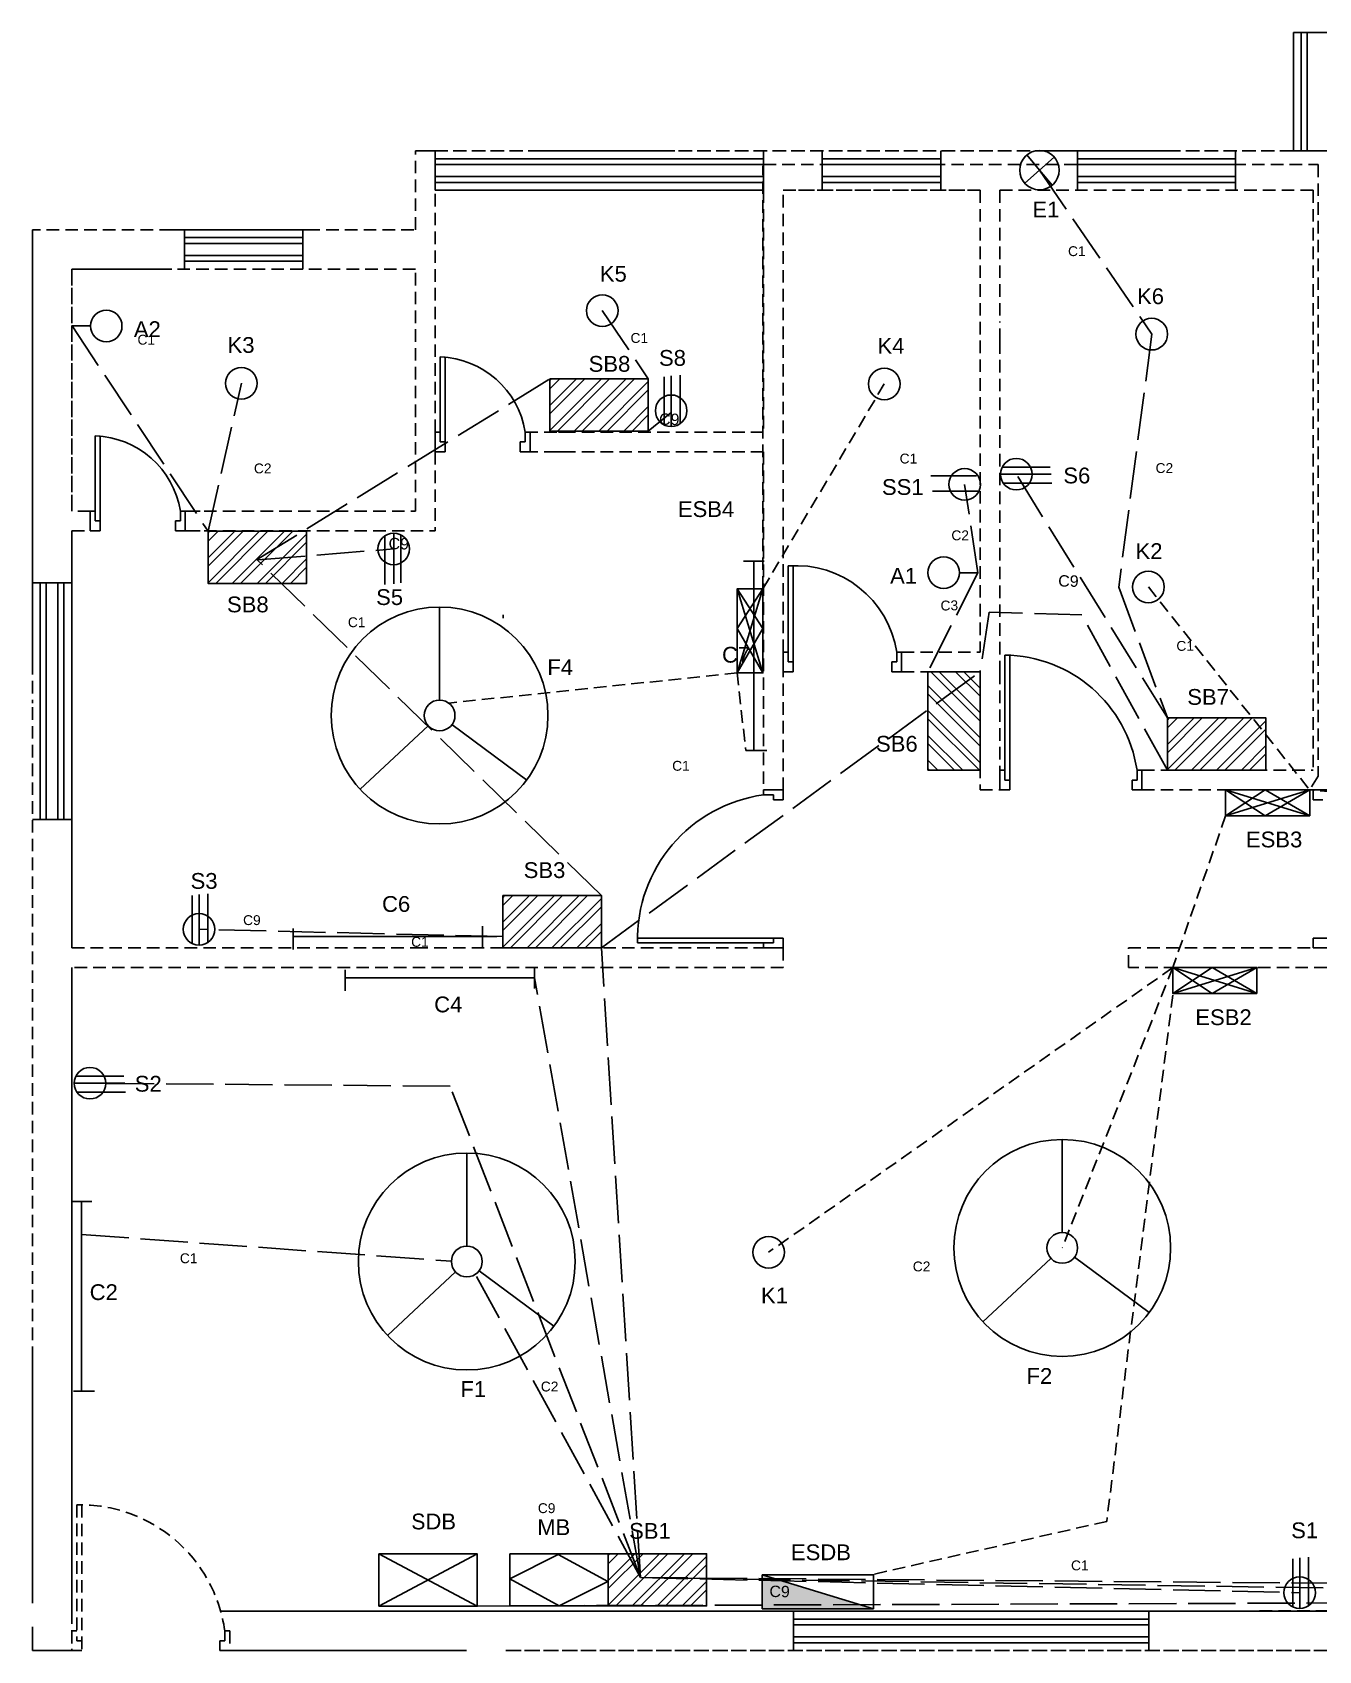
# Model space of a CAD drawing. Header units: millimetres. Extents: x 5814 to 14117, y 764 to 2474.
# Drawn here: x 13598.6 to 13924.6, y 1369.3 to 1779.3 of the extents above; entities that cross this region are included whole.
import ezdxf

# ---------------------------------------------------------------- set-up
doc = ezdxf.new("R2010")
doc.units = ezdxf.units.MM
doc.linetypes.add('ACAD_ISO02W100', pattern=[15, 12, -3])
doc.linetypes.add('HIDDEN2', pattern=[4.7625, 3.175, -1.5875])
doc.layers.get('0').update_dxf_attribs({"linetype": 'HIDDEN2'})
for name, color, linetype in [('conduit', 7, 'ACAD_ISO02W100'), ('doors', 6, 'Continuous'), ('emfittings', 7, 'Continuous'), ('fittinglabels', 7, 'Continuous'), ('fittings', 7, 'Continuous'), ('windows', 40, 'Continuous')]:
    doc.layers.add(name, color=color, linetype=linetype)
doc.layers.add('emconduit', color=1, linetype='HIDDEN2', plot=False)
doc.styles.get("Standard").update_dxf_attribs({"font": 'arial.ttf', "height": 4})

msp = doc.modelspace()

# ---------------------------------------------------------------- hatches: boundary and pattern name
at = {"layer": 'emfittings', "true_color": 0x000000}
h = msp.add_hatch(color=18, dxfattribs=at)
h.dxf.hatch_style = 1
h.paths.add_polyline_path([(13783.548, 1388.552), (13783.548, 1379.887), (13811.782, 1379.887)])
at = {"layer": 'fittings'}
h = msp.add_hatch(dxfattribs=at)
h.set_pattern_fill('ANSI32', color=256, scale=0.468168)
h.set_pattern_definition([(45, (12349.743, 1162.4475), (-3.1532, 3.1532), []), (45, (12351.845, 1162.4475), (-3.1532, 3.1532), [])])
h.paths.add_polyline_path([(13729.736, 1691.504), (13729.736, 1678.276), (13754.686, 1678.276), (13754.686, 1691.504)])
h = msp.add_hatch(dxfattribs=at)
h.set_pattern_fill('ANSI32', color=256, scale=0.468168)
h.set_pattern_definition([(45, (12263.13, 1123.845), (-3.1532, 3.1532), []), (45, (12265.2323, 1123.845), (-3.1532, 3.1532), [])])
h.paths.add_polyline_path([(13643.123, 1652.902), (13643.123, 1639.674), (13668.073, 1639.674), (13668.073, 1652.902)])
h = msp.add_hatch(dxfattribs=at)
h.set_pattern_fill('ANSI32', color=256, scale=0.468168, angle=90)
h.set_pattern_definition([(135, (14354.609, 212.355), (-3.1532, -3.1532), []), (135, (14354.609, 214.4573), (-3.1532, -3.1532), [])])
h.paths.add_polyline_path([(13825.552, 1592.348), (13838.78, 1592.348), (13838.78, 1617.298), (13825.552, 1617.298)])
h = msp.add_hatch(dxfattribs=at)
h.set_pattern_fill('ANSI32', color=256, scale=0.468168)
h.set_pattern_definition([(45, (12506.262, 1076.5355), (-3.1532, 3.1532), []), (45, (12508.3643, 1076.5355), (-3.1532, 3.1532), [])])
h.paths.add_polyline_path([(13886.255, 1605.592), (13886.255, 1592.364), (13911.205, 1592.364), (13911.205, 1605.592)])
h = msp.add_hatch(dxfattribs=at)
h.set_pattern_fill('ANSI32', color=256, scale=0.468168)
h.set_pattern_definition([(45, (12337.834, 1031.522), (-3.1532, 3.1532), []), (45, (12339.936, 1031.522), (-3.1532, 3.1532), [])])
h.paths.add_polyline_path([(13717.827, 1560.579), (13717.827, 1547.351), (13742.777, 1547.351), (13742.777, 1560.579)])
h = msp.add_hatch(dxfattribs=at)
h.set_pattern_fill('ANSI32', color=256, scale=0.468168)
h.set_pattern_definition([(45, (12364.5195, 864.7905), (-3.1532, 3.1532), []), (45, (12366.6217, 864.7905), (-3.1532, 3.1532), [])])
h.paths.add_polyline_path([(13744.512, 1393.847), (13744.512, 1380.619), (13769.463, 1380.619), (13769.463, 1393.847)])

# ---------------------------------------------------------------- linework, layer by layer
for p, q in [((13928.168, 1779.292), (13918.168, 1779.292)), ((13918.168, 1769.292), (13918.168, 1779.292)), ((13928.168, 1779.292), (13918.168, 1779.292)), ((13918.168, 1749.292), (13918.168, 1769.292)), ((13918.168, 1749.292), (13918.168, 1769.292)), ((13695.659, 1729.292), (13695.659, 1749.292)), ((13700.659, 1749.292), (13695.659, 1749.292)), ((13700.659, 1678.026), (13700.659, 1739.292)), ((13700.659, 1739.292), (13783.872, 1739.292)), ((13783.872, 1739.292), (13783.872, 1678.026)), ((13838.78, 1739.292), (13788.872, 1739.292)), ((13788.872, 1673.026), (13788.872, 1739.292)), ((13838.78, 1739.292), (13838.78, 1622.298)), ((13838.78, 1739.292), (13838.78, 1622.298)), ((13923.168, 1739.292), (13843.78, 1739.292)), ((13843.78, 1739.292), (13843.78, 1706.054)), ((13633.934, 1729.292), (13598.567, 1729.292)), ((13633.934, 1729.292), (13598.567, 1729.292)), ((13598.567, 1729.292), (13598.567, 1609.31)), ((13633.934, 1729.292), (13668.268, 1729.292)), ((13668.268, 1729.292), (13695.659, 1729.292)), ((13608.567, 1719.292), (13608.567, 1658.026)), ((13695.659, 1719.292), (13608.567, 1719.292)), ((13608.567, 1719.292), (13633.934, 1719.292)), ((13695.659, 1658.026), (13695.659, 1719.292)), ((13843.78, 1701.054), (13843.78, 1706.054)), ((13843.78, 1701.054), (13843.78, 1706.054)), ((13843.78, 1701.054), (13843.78, 1617.298)), ((13843.78, 1701.054), (13843.78, 1617.298)), ((13700.659, 1678.026), (13700.659, 1673.026)), ((13783.872, 1678.026), (13724.746, 1678.026)), ((13724.746, 1673.026), (13724.746, 1678.026)), ((13733.16, 1678.026), (13731.91, 1678.026)), ((13700.659, 1673.026), (13700.659, 1653.026)), ((13783.872, 1673.026), (13724.746, 1673.026)), ((13730.66, 1673.026), (13733.16, 1673.026)), ((13783.872, 1673.026), (13783.872, 1587.369)), ((13783.872, 1673.026), (13783.872, 1587.369)), ((13788.872, 1622.298), (13788.872, 1673.026)), ((13788.872, 1622.298), (13788.872, 1673.026)), ((13613.249, 1658.026), (13608.567, 1658.026)), ((13613.249, 1658.026), (13613.249, 1653.026)), ((13637.336, 1658.026), (13695.659, 1658.026)), ((13637.336, 1658.026), (13637.336, 1653.026)), ((13641.068, 1658.026), (13639.818, 1658.026)), ((13661.775, 1658.119), (13661.775, 1658.102)), ((13608.567, 1653.026), (13608.567, 1547.35)), ((13608.567, 1653.026), (13613.249, 1653.026)), ((13637.336, 1653.026), (13695.659, 1653.026)), ((13637.336, 1653.026), (13700.659, 1653.026)), ((13638.568, 1653.026), (13641.068, 1653.026)), ((13788.872, 1622.298), (13788.872, 1617.298)), ((13818.892, 1622.298), (13838.78, 1622.298)), ((13818.892, 1622.298), (13818.892, 1617.298)), ((13821.373, 1622.298), (13820.123, 1622.298)), ((13821.373, 1622.298), (13820.123, 1622.298)), ((13788.872, 1587.369), (13788.872, 1617.298)), ((13788.872, 1587.369), (13788.872, 1617.298)), ((13818.873, 1617.298), (13821.373, 1617.298)), ((13818.873, 1617.298), (13821.373, 1617.298)), ((13818.892, 1617.298), (13838.78, 1617.298)), ((13818.892, 1617.298), (13838.78, 1617.298)), ((13838.78, 1617.298), (13838.78, 1587.364)), ((13838.78, 1617.298), (13838.78, 1587.364)), ((13843.78, 1617.298), (13843.78, 1587.364)), ((13843.78, 1592.364), (13843.78, 1587.364)), ((13879.8, 1592.364), (13923.168, 1592.364)), ((13879.8, 1592.364), (13923.168, 1592.364)), ((13879.8, 1592.364), (13879.8, 1587.364)), ((13783.872, 1587.369), (13788.872, 1587.369)), ((13838.78, 1587.364), (13843.78, 1587.364)), ((13838.78, 1587.364), (13843.78, 1587.364)), ((13879.8, 1587.364), (13923.168, 1587.364)), ((13879.8, 1587.364), (13923.168, 1587.364)), ((13923.168, 1587.364), (13928.168, 1587.364)), ((13608.567, 1547.35), (13695.659, 1547.35)), ((13695.659, 1547.35), (13783.872, 1547.35)), ((13788.872, 1547.35), (13783.872, 1547.35)), ((13788.872, 1547.35), (13788.872, 1542.35)), ((13876.369, 1542.35), (13876.369, 1547.35)), ((13876.369, 1547.35), (13923.168, 1547.35)), ((13876.369, 1542.35), (13876.369, 1547.35)), ((13928.168, 1547.35), (13923.168, 1547.35)), ((13608.567, 1542.35), (13608.567, 1379.292)), ((13608.567, 1542.35), (13608.567, 1379.292)), ((13783.872, 1542.35), (13608.567, 1542.35)), ((13788.872, 1542.35), (13783.872, 1542.35)), ((13876.369, 1544.85), (13876.369, 1544.85)), ((13876.369, 1544.85), (13876.369, 1544.85)), ((14088.567, 1542.35), (13876.369, 1542.35)), ((14088.567, 1542.35), (13876.369, 1542.35)), ((13598.567, 1381.31), (13598.567, 1489.31)), ((13598.567, 1381.31), (13598.567, 1489.31)), ((13598.567, 1381.31), (13598.567, 1489.31)), ((13598.567, 1381.31), (13598.567, 1489.31)), ((13598.567, 1381.31), (13598.567, 1489.31)), ((13598.567, 1381.31), (13598.567, 1489.31)), ((13598.567, 1381.31), (13598.567, 1489.31)), ((13598.567, 1381.31), (13598.567, 1489.31)), ((13598.567, 1444.31), (13598.567, 1381.31)), ((13598.567, 1444.31), (13598.567, 1381.31)), ((13598.567, 1444.31), (13598.567, 1381.31)), ((13598.567, 1444.31), (13598.567, 1381.31)), ((13608.567, 1379.292), (13608.567, 1369.31)), ((13608.567, 1379.292), (13608.567, 1369.31)), ((13646.291, 1379.31), (13985.213, 1379.31)), ((13646.291, 1379.31), (13761.517, 1379.31)), ((13646.295, 1379.292), (13985.213, 1379.292)), ((13671.517, 1379.31), (13671.517, 1379.292)), ((13701.517, 1379.31), (13701.517, 1379.292)), ((13731.517, 1379.31), (13731.517, 1379.292)), ((13761.517, 1379.31), (13761.517, 1379.292)), ((13598.567, 1369.31), (13598.567, 1375.31)), ((13598.567, 1375.31), (13598.567, 1369.31)), ((13598.567, 1369.31), (13598.567, 1375.31)), ((13598.567, 1369.31), (13598.567, 1375.31)), ((13598.567, 1375.31), (13598.567, 1369.31)), ((13598.567, 1369.31), (13598.567, 1375.31)), ((13598.567, 1369.31), (13598.567, 1375.31)), ((13598.567, 1375.31), (13598.567, 1369.31)), ((13598.567, 1369.31), (13598.567, 1375.31)), ((13598.567, 1369.31), (13598.567, 1375.31)), ((13598.567, 1375.31), (13598.567, 1369.31)), ((13598.567, 1369.31), (13598.567, 1375.31)), ((13608.567, 1369.31), (13598.567, 1369.31)), ((13608.567, 1369.31), (13598.567, 1369.31)), ((13608.567, 1369.31), (13598.567, 1369.31)), ((13608.567, 1369.31), (13598.567, 1369.31)), ((13608.567, 1369.31), (13611.067, 1369.31)), ((13608.567, 1369.31), (13611.067, 1369.31)), ((13646.086, 1369.31), (13708.567, 1369.31)), ((13708.567, 1369.31), (13646.086, 1369.31)), ((13646.086, 1369.31), (13708.567, 1369.31)), ((13646.086, 1369.31), (13708.567, 1369.31)), ((13708.567, 1369.31), (13646.086, 1369.31)), ((13646.086, 1369.31), (13708.567, 1369.31)), ((13646.086, 1369.31), (13708.567, 1369.31)), ((13708.567, 1369.31), (13646.086, 1369.31)), ((13646.086, 1369.31), (13708.567, 1369.31)), ((13646.086, 1369.31), (13708.567, 1369.31)), ((13708.567, 1369.31), (13646.086, 1369.31)), ((13646.086, 1369.31), (13708.567, 1369.31)), ((13718.567, 1369.31), (14051.047, 1369.31)), ((13718.567, 1369.31), (14051.047, 1369.31)), ((13718.567, 1369.31), (14051.047, 1369.31)), ((13718.567, 1369.31), (14051.047, 1369.31))]:
    msp.add_line(p, q)
at = {"color": 215, "true_color": 0xa953a0}
for p, q in [((13609.817, 1406.256), (13609.817, 1371.81)), ((13611.067, 1406.234), (13611.067, 1369.31)), ((13608.567, 1374.31), (13608.567, 1369.31)), ((13608.567, 1374.31), (13608.567, 1369.31)), ((13608.567, 1374.31), (13608.567, 1369.31)), ((13608.567, 1374.31), (13608.567, 1369.31)), ((13647.336, 1374.31), (13647.336, 1371.81)), ((13648.586, 1374.31), (13647.336, 1374.31)), ((13648.586, 1374.31), (13648.586, 1369.31)), ((13609.817, 1371.81), (13611.067, 1371.81)), ((13646.086, 1371.81), (13646.086, 1369.31)), ((13647.336, 1371.81), (13646.086, 1371.81)), ((13611.067, 1369.31), (13608.567, 1369.31)), ((13646.086, 1369.31), (13648.586, 1369.31))]:
    msp.add_line(p, q, dxfattribs=at)
for points in [[(13695.659, 1749.292), (13918.168, 1749.292)], [(13918.168, 1749.292), (13695.659, 1749.292)], [(13918.168, 1749.292), (13695.659, 1749.292)], [(13918.168, 1749.292), (13695.659, 1749.292)], [(13918.168, 1749.292), (13700.659, 1749.292)], [(13918.168, 1749.292), (13700.659, 1749.292)], [(13918.168, 1749.292), (13700.659, 1749.292)], [(13918.168, 1749.292), (13700.659, 1749.292)], [(13838.78, 1739.292), (13788.872, 1739.292)], [(13788.872, 1739.292), (13838.78, 1739.292)], [(13838.78, 1739.292), (13788.872, 1739.292)], [(13923.168, 1739.292), (13843.78, 1739.292)], [(13843.78, 1739.292), (13923.168, 1739.292)], [(13923.168, 1739.292), (13843.78, 1739.292)], [(13923.168, 1739.292), (13923.168, 1701.054)], [(13608.567, 1719.292), (13608.567, 1658.026)], [(13608.567, 1658.026), (13608.567, 1719.292)], [(13608.567, 1719.292), (13608.567, 1658.026)], [(13923.168, 1701.054), (13923.168, 1592.364)], [(13923.168, 1701.054), (13923.168, 1592.364)], [(13608.567, 1653.026), (13608.567, 1547.35)], [(13608.567, 1547.35), (13608.567, 1653.026)], [(13608.567, 1653.026), (13608.567, 1547.35)], [(13598.567, 1381.31), (13598.567, 1609.31)], [(13598.567, 1381.31), (13598.567, 1609.31)], [(13598.567, 1381.31), (13598.567, 1609.31)], [(13598.567, 1381.31), (13598.567, 1609.31)], [(13608.567, 1379.31), (13608.567, 1542.35)], [(13608.567, 1542.35), (13608.567, 1434.31)], [(13608.567, 1542.35), (13608.567, 1379.292)], [(13608.567, 1379.31), (13608.567, 1542.35)], [(13985.213, 1379.31), (13646.291, 1379.31)], [(13985.213, 1379.31), (13646.291, 1379.31)], [(13646.295, 1379.292), (13985.213, 1379.292)], [(13611.067, 1369.31), (13598.567, 1369.31), (13598.567, 1375.31)], [(13611.067, 1369.31), (13598.567, 1369.31), (13598.567, 1375.31)], [(13598.567, 1369.31), (13598.567, 1375.31)], [(13598.567, 1369.31), (13598.567, 1375.31)], [(13611.067, 1369.31), (13598.567, 1369.31), (13598.567, 1375.31)], [(13611.067, 1369.31), (13598.567, 1369.31), (13598.567, 1375.31)], [(13598.567, 1369.31), (13598.567, 1375.31)], [(13598.567, 1369.31), (13598.567, 1375.31)], [(13611.067, 1369.31), (13598.567, 1369.31), (13598.567, 1375.31)], [(13611.067, 1369.31), (13598.567, 1369.31), (13598.567, 1375.31)], [(13598.567, 1369.31), (13598.567, 1375.31)], [(13598.567, 1369.31), (13598.567, 1375.31)], [(13611.067, 1369.31), (13598.567, 1369.31), (13598.567, 1375.31)], [(13611.067, 1369.31), (13598.567, 1369.31), (13598.567, 1375.31)], [(13598.567, 1369.31), (13598.567, 1375.31)], [(13598.567, 1369.31), (13598.567, 1375.31)], [(13708.567, 1369.31), (13646.086, 1369.31)], [(13708.567, 1369.31), (13646.086, 1369.31)], [(13708.567, 1369.31), (13646.086, 1369.31)], [(13708.567, 1369.31), (13646.086, 1369.31)], [(13708.567, 1369.31), (13646.086, 1369.31)], [(13708.567, 1369.31), (13646.086, 1369.31)], [(13708.567, 1369.31), (13646.086, 1369.31)], [(13708.567, 1369.31), (13646.086, 1369.31)], [(13708.567, 1369.31), (13646.086, 1369.31)], [(13708.567, 1369.31), (13646.086, 1369.31)], [(13708.567, 1369.31), (13646.086, 1369.31)], [(13708.567, 1369.31), (13646.086, 1369.31)], [(13708.567, 1369.31), (13646.086, 1369.31)], [(13708.567, 1369.31), (13646.086, 1369.31)], [(13708.567, 1369.31), (13646.086, 1369.31)], [(13708.567, 1369.31), (13646.086, 1369.31)], [(14051.047, 1369.31), (13718.567, 1369.31)], [(14051.047, 1369.31), (13718.567, 1369.31)], [(14051.047, 1369.31), (13718.567, 1369.31)], [(14051.047, 1369.31), (13718.567, 1369.31)]]:
    msp.add_lwpolyline(points)
msp.add_lwpolyline([(13609.817, 1374.31), (13608.567, 1374.31)], dxfattribs=at)
msp.add_arc((13610.666, 1369.248), 37.018, 7.8589, 91.31498, dxfattribs=at)
at = {"layer": 'conduit'}
for p, q in [((13853.824, 1744.392), (13882.293, 1702.834)), ((13742.996, 1708.786), (13754.686, 1691.504)), ((13608.66, 1704.921), (13643.123, 1652.902)), ((13882.293, 1702.834), (13873.912, 1638.712)), ((13655.392, 1645.65), (13729.736, 1691.504)), ((13754.686, 1678.276), (13760.473, 1682.95)), ((13838.18, 1642.394), (13834.854, 1664.763)), ((13886.255, 1605.592), (13847.941, 1667.358)), ((13655.716, 1645.64), (13690.145, 1648.43)), ((13742.777, 1560.579), (13655.56, 1645.65)), ((13838.18, 1642.394), (13825.552, 1617.298)), ((13873.912, 1638.712), (13886.255, 1605.592)), ((13717.869, 1631.767), (13717.869, 1631.767)), ((13717.869, 1631.767), (13717.869, 1630.854)), ((13841.062, 1632.43), (13838.78, 1617.298)), ((13864.544, 1631.689), (13841.062, 1632.43)), ((13886.255, 1592.364), (13864.544, 1631.689)), ((13717.827, 1550.198), (13640.831, 1552.056)), ((13704.316, 1550.198), (13717.827, 1550.198)), ((13752.711, 1387.817), (13725.842, 1539.724)), ((13704.443, 1512.307), (13613.171, 1513.069)), ((13752.711, 1387.817), (13704.443, 1512.307)), ((13611.026, 1474.72), (13704.709, 1467.976)), ((13711.126, 1464.128), (13752.711, 1387.817)), ((13752.711, 1387.817), (13919.79, 1383.982)), ((13955.697, 1384.748), (13752.711, 1387.817)), ((13752.711, 1387.817), (13927.448, 1386.379)), ((13963.511, 1381.496), (13711.342, 1380.609))]:
    msp.add_line(p, q, dxfattribs=at)
for points in [[(13643.123, 1652.902), (13651.536, 1690.386)], [(13752.711, 1387.817), (13742.777, 1547.351), (13838.78, 1617.298)]]:
    msp.add_lwpolyline(points, dxfattribs=at)
at = {"layer": 'doors'}
for p, q in [((13701.909, 1697.081), (13701.909, 1675.526)), ((13701.909, 1697.081), (13701.909, 1675.526)), ((13703.159, 1697), (13703.159, 1673.026)), ((13703.159, 1696.983), (13703.159, 1673.026)), ((13614.499, 1677.081), (13614.499, 1655.526)), ((13614.499, 1677.081), (13614.499, 1655.526)), ((13615.749, 1677), (13615.749, 1653.026)), ((13615.749, 1676.983), (13615.749, 1653.026)), ((13700.659, 1678.026), (13701.909, 1678.026)), ((13700.659, 1673.026), (13700.659, 1678.026)), ((13700.659, 1678.026), (13701.909, 1678.026)), ((13701.909, 1678.026), (13700.659, 1678.026)), ((13700.659, 1673.026), (13700.659, 1678.026)), ((13701.909, 1675.526), (13703.159, 1675.526)), ((13701.909, 1675.526), (13703.159, 1675.526)), ((13724.746, 1673.026), (13722.246, 1673.026)), ((13613.249, 1658.026), (13614.499, 1658.026)), ((13613.249, 1653.026), (13613.249, 1658.026)), ((13613.249, 1658.026), (13614.499, 1658.026)), ((13614.499, 1658.026), (13613.249, 1658.026)), ((13613.249, 1653.026), (13613.249, 1658.026)), ((13614.499, 1655.526), (13615.749, 1655.526)), ((13614.499, 1655.526), (13615.749, 1655.526)), ((13637.336, 1653.026), (13634.836, 1653.026)), ((13790.122, 1641.353), (13790.122, 1619.798)), ((13790.122, 1641.353), (13790.122, 1619.798)), ((13790.122, 1641.353), (13790.122, 1619.798)), ((13790.122, 1641.353), (13790.122, 1619.798)), ((13791.372, 1641.272), (13791.372, 1617.298)), ((13791.372, 1641.272), (13791.372, 1617.298)), ((13791.372, 1641.255), (13791.372, 1617.298)), ((13791.372, 1641.255), (13791.372, 1617.298)), ((13788.872, 1622.298), (13790.122, 1622.298)), ((13788.872, 1617.298), (13788.872, 1622.298)), ((13788.872, 1622.298), (13790.122, 1622.298)), ((13790.122, 1622.298), (13788.872, 1622.298)), ((13788.872, 1617.298), (13788.872, 1622.298)), ((13788.872, 1622.298), (13790.122, 1622.298)), ((13788.872, 1617.298), (13788.872, 1622.298)), ((13788.872, 1622.298), (13790.122, 1622.298)), ((13790.122, 1622.298), (13788.872, 1622.298)), ((13788.872, 1617.298), (13788.872, 1622.298)), ((13788.872, 1617.298), (13791.372, 1617.298)), ((13791.372, 1617.298), (13788.872, 1617.298)), ((13788.872, 1617.298), (13791.372, 1617.298)), ((13788.872, 1617.298), (13791.372, 1617.298)), ((13791.372, 1617.298), (13788.872, 1617.298)), ((13788.872, 1617.298), (13791.372, 1617.298)), ((13843.78, 1592.364), (13845.03, 1592.364)), ((13843.78, 1592.364), (13845.03, 1592.364)), ((13788.872, 1547.35), (13788.872, 1549.85)), ((13788.872, 1549.85), (13788.872, 1547.35)), ((13923.168, 1549.85), (13923.168, 1547.35)), ((13783.872, 1548.6), (13783.872, 1547.35)), ((13783.872, 1547.35), (13783.872, 1548.6)), ((13788.872, 1547.35), (13783.872, 1547.35)), ((13923.168, 1547.35), (13928.168, 1547.35))]:
    msp.add_line(p, q, dxfattribs=at)
at = {"layer": 'doors', "color": 215, "true_color": 0xa953a0}
for p, q in [((13703.159, 1697), (13701.909, 1697.081)), ((13701.909, 1697.081), (13701.909, 1678.026)), ((13703.159, 1673.026), (13703.159, 1697)), ((13615.749, 1677), (13614.499, 1677.081)), ((13614.499, 1677.081), (13614.499, 1658.026)), ((13615.749, 1653.026), (13615.749, 1677)), ((13700.659, 1673.026), (13700.659, 1678.026)), ((13700.659, 1678.026), (13701.909, 1678.026)), ((13701.909, 1678.026), (13701.909, 1675.526)), ((13723.496, 1678.026), (13724.746, 1678.026)), ((13723.496, 1678.026), (13723.496, 1675.526)), ((13724.746, 1673.026), (13724.746, 1678.026)), ((13703.159, 1673.026), (13700.659, 1673.026)), ((13701.909, 1675.526), (13703.159, 1675.526)), ((13703.159, 1675.526), (13703.159, 1673.026)), ((13722.246, 1675.526), (13722.246, 1673.026)), ((13723.496, 1675.526), (13722.246, 1675.526)), ((13722.246, 1673.026), (13724.746, 1673.026)), ((13613.249, 1653.026), (13613.249, 1658.026)), ((13613.249, 1658.026), (13614.499, 1658.026)), ((13614.499, 1658.026), (13614.499, 1655.526)), ((13636.086, 1658.026), (13637.336, 1658.026)), ((13636.086, 1658.026), (13636.086, 1655.526)), ((13637.336, 1653.026), (13637.336, 1658.026)), ((13615.749, 1653.026), (13613.249, 1653.026)), ((13614.499, 1655.526), (13615.749, 1655.526)), ((13615.749, 1655.526), (13615.749, 1653.026)), ((13634.836, 1655.526), (13634.836, 1653.026)), ((13636.086, 1655.526), (13634.836, 1655.526)), ((13634.836, 1653.026), (13637.336, 1653.026)), ((13790.122, 1644.11), (13790.122, 1619.798)), ((13790.122, 1644.11), (13790.122, 1619.798)), ((13791.372, 1644.175), (13791.372, 1617.298)), ((13791.372, 1644.175), (13791.372, 1617.298)), ((13788.872, 1622.298), (13788.872, 1617.298)), ((13788.872, 1622.298), (13788.872, 1617.298)), ((13790.122, 1619.798), (13791.372, 1619.798)), ((13790.122, 1619.798), (13791.372, 1619.798)), ((13790.122, 1619.798), (13791.372, 1619.798)), ((13790.122, 1619.798), (13791.372, 1619.798)), ((13790.122, 1619.798), (13791.372, 1619.798)), ((13790.122, 1619.798), (13791.372, 1619.798)), ((13816.392, 1619.798), (13816.392, 1617.298)), ((13817.642, 1619.798), (13816.392, 1619.798)), ((13816.392, 1619.798), (13816.392, 1617.298)), ((13816.392, 1619.798), (13816.392, 1617.298)), ((13817.642, 1619.798), (13816.392, 1619.798)), ((13816.392, 1619.798), (13816.392, 1617.298)), ((13817.642, 1622.298), (13817.642, 1619.798)), ((13818.892, 1622.298), (13817.642, 1622.298)), ((13817.642, 1622.298), (13817.642, 1619.798)), ((13817.642, 1622.298), (13817.642, 1619.798)), ((13817.642, 1622.298), (13817.642, 1619.798)), ((13818.892, 1622.298), (13818.892, 1617.298)), ((13818.892, 1622.298), (13818.892, 1617.298)), ((13845.03, 1621.527), (13845.03, 1589.864)), ((13845.03, 1621.527), (13845.03, 1589.864)), ((13846.28, 1621.491), (13846.28, 1587.364)), ((13846.28, 1621.491), (13846.28, 1587.364)), ((13791.372, 1617.298), (13788.872, 1617.298)), ((13791.372, 1617.298), (13788.872, 1617.298)), ((13816.392, 1617.298), (13818.892, 1617.298)), ((13843.78, 1592.364), (13843.78, 1587.364)), ((13843.78, 1592.364), (13843.78, 1587.364)), ((13878.55, 1592.364), (13878.55, 1589.864)), ((13879.8, 1592.364), (13878.55, 1592.364)), ((13878.55, 1592.364), (13878.55, 1589.864)), ((13878.55, 1592.364), (13878.55, 1589.864)), ((13879.8, 1592.364), (13878.55, 1592.364)), ((13878.55, 1592.364), (13878.55, 1589.864)), ((13879.8, 1592.364), (13879.8, 1587.364)), ((13879.8, 1592.364), (13879.8, 1587.364)), ((13783.872, 1587.369), (13783.872, 1586.119)), ((13783.872, 1587.369), (13788.872, 1587.369)), ((13783.872, 1587.369), (13783.872, 1586.119)), ((13783.872, 1587.369), (13788.872, 1587.369)), ((13788.872, 1584.869), (13788.872, 1587.369)), ((13788.872, 1584.869), (13788.872, 1587.369)), ((13846.28, 1587.364), (13843.78, 1587.364)), ((13846.28, 1587.364), (13843.78, 1587.364)), ((13845.03, 1589.864), (13846.28, 1589.864)), ((13845.03, 1589.864), (13846.28, 1589.864)), ((13877.3, 1589.864), (13877.3, 1587.364)), ((13878.55, 1589.864), (13877.3, 1589.864)), ((13877.3, 1589.864), (13877.3, 1587.364)), ((13877.3, 1589.864), (13877.3, 1587.364)), ((13878.55, 1589.864), (13877.3, 1589.864)), ((13877.3, 1589.864), (13877.3, 1587.364)), ((13877.3, 1587.364), (13879.8, 1587.364)), ((13877.3, 1587.364), (13879.8, 1587.364)), ((13928.168, 1587.369), (13923.168, 1587.369)), ((13923.168, 1584.869), (13923.168, 1587.369)), ((13928.168, 1587.369), (13923.168, 1587.369)), ((13923.168, 1584.869), (13923.168, 1587.369)), ((13783.872, 1586.119), (13786.372, 1586.119)), ((13783.872, 1586.119), (13786.372, 1586.119)), ((13786.372, 1586.119), (13786.372, 1584.869)), ((13786.372, 1586.119), (13786.372, 1584.869)), ((13786.372, 1584.869), (13788.872, 1584.869)), ((13786.372, 1584.869), (13788.872, 1584.869)), ((13925.668, 1584.869), (13923.168, 1584.869)), ((13925.668, 1584.869), (13923.168, 1584.869)), ((13751.948, 1549.85), (13788.872, 1549.85)), ((13760.121, 1549.85), (13788.872, 1549.85)), ((13786.372, 1548.6), (13786.372, 1549.85)), ((13786.372, 1548.6), (13786.372, 1549.85)), ((13788.872, 1549.85), (13788.872, 1547.35)), ((13951.919, 1549.85), (13923.168, 1549.85)), ((13960.092, 1549.85), (13923.168, 1549.85)), ((13923.168, 1549.85), (13923.168, 1547.35)), ((13751.925, 1548.6), (13786.372, 1548.6)), ((13760.157, 1548.6), (13786.372, 1548.6)), ((13783.872, 1547.35), (13788.872, 1547.35)), ((13928.168, 1547.35), (13923.168, 1547.35))]:
    msp.add_line(p, q, dxfattribs=at)
for points in [[(13790.122, 1622.298), (13788.872, 1622.298)], [(13790.122, 1622.298), (13788.872, 1622.298)], [(13845.03, 1592.364), (13843.78, 1592.364)], [(13845.03, 1592.364), (13843.78, 1592.364)], [(13923.168, 1587.369), (13923.168, 1585.424)], [(13923.168, 1587.369), (13923.168, 1585.424)], [(13783.872, 1548.6), (13783.872, 1547.35)]]:
    msp.add_lwpolyline(points, dxfattribs=at)
at = {"layer": 'doors'}
msp.add_lwpolyline([(13923.168, 1549.85), (13923.168, 1547.35)], dxfattribs=at)
at = {"layer": 'doors', "color": 215, "true_color": 0xa953a0}
for centre, radius, start, end in [((13701.063, 1674.367), 22.73, 9.26547, 87.86572), ((13613.653, 1654.367), 22.73, 9.26547, 87.86572), ((13792.098, 1618.337), 25.849, 8.81558, 94.38491), ((13792.098, 1618.337), 25.849, 8.81558, 94.38491), ((13844.676, 1587.275), 34.254, 8.54476, 89.40715), ((13844.676, 1587.275), 34.254, 8.54476, 89.40715), ((13788.933, 1549.449), 37.018, 97.8589, 181.31498)]:
    msp.add_arc(centre, radius, start, end, dxfattribs=at)
at = {"layer": 'emconduit'}
for p, q in [((13783.746, 1745.173), (13783.765, 1745.792)), ((13783.746, 1638.331), (13783.746, 1745.173)), ((13783.872, 1745.792), (13924.492, 1745.792)), ((13924.492, 1745.792), (13924.492, 1590.821)), ((13783.746, 1638.331), (13814.471, 1690.22)), ((13881.443, 1638.778), (13922.317, 1587.359)), ((13777.206, 1617.025), (13704.109, 1609.366)), ((13777.206, 1617.025), (13779.373, 1597.321)), ((13924.492, 1590.821), (13922.312, 1587.364)), ((13928.18, 1587.369), (13922.317, 1587.359)), ((13928.168, 1586.909), (13922.317, 1587.359)), ((13901.01, 1580.82), (13887.606, 1542.35)), ((13887.606, 1542.35), (13785.167, 1470.224)), ((13887.606, 1542.35), (13859.591, 1471.342)), ((13887.628, 1535.374), (13870.865, 1402.051)), ((13870.865, 1402.051), (13811.381, 1388.561)), ((13993.751, 1379.404), (13811.782, 1379.292))]:
    msp.add_line(p, q, dxfattribs=at)
at = {"layer": 'emfittings'}
for p, q in [((13783.746, 1638.331), (13777.206, 1628.303)), ((13783.746, 1617.025), (13777.206, 1638.331)), ((13777.206, 1638.331), (13783.746, 1628.303)), ((13777.206, 1617.025), (13783.746, 1638.331)), ((13777.206, 1628.303), (13783.746, 1617.025)), ((13783.746, 1628.303), (13777.206, 1617.025)), ((13901.01, 1587.359), (13911.039, 1580.82)), ((13922.317, 1587.359), (13901.01, 1580.82)), ((13901.01, 1580.82), (13911.039, 1587.359)), ((13922.317, 1580.82), (13901.01, 1587.359)), ((13911.039, 1580.82), (13922.317, 1587.359)), ((13911.039, 1587.359), (13922.317, 1580.82)), ((13887.606, 1542.35), (13897.634, 1535.81)), ((13908.912, 1542.35), (13887.606, 1535.81)), ((13887.606, 1535.81), (13897.634, 1542.35)), ((13908.912, 1535.81), (13887.606, 1542.35)), ((13897.634, 1535.81), (13908.912, 1542.35)), ((13897.634, 1542.35), (13908.912, 1535.81)), ((13783.548, 1388.552), (13811.782, 1388.552)), ((13811.782, 1379.887), (13783.548, 1388.552)), ((13783.548, 1388.552), (13783.548, 1379.887)), ((13811.782, 1379.887), (13783.548, 1379.887))]:
    msp.add_line(p, q, dxfattribs=at)
for points in [[(13783.746, 1638.331), (13783.746, 1617.025), (13777.206, 1617.025), (13777.206, 1638.331)], [(13901.01, 1587.359), (13922.317, 1587.359), (13922.317, 1580.82), (13901.01, 1580.82)], [(13887.606, 1542.35), (13908.912, 1542.35), (13908.912, 1535.81), (13887.606, 1535.81)]]:
    msp.add_lwpolyline(points, close=True, dxfattribs=at)
msp.add_lwpolyline([(13783.548, 1388.552), (13811.782, 1388.552), (13811.782, 1379.887)], dxfattribs=at)
at = {"layer": 'fittings'}
for p, q in [((13857.572, 1747.701), (13850.076, 1741.083)), ((13850.628, 1748.237), (13853.824, 1744.392)), ((13853.824, 1744.392), (13857.02, 1740.547)), ((13598.567, 1729.292), (13598.567, 1619.31)), ((13613.288, 1704.921), (13608.66, 1704.921)), ((13758.704, 1679.943), (13758.693, 1691.989)), ((13758.704, 1679.943), (13758.693, 1691.989)), ((13760.476, 1679.519), (13760.464, 1692.267)), ((13760.476, 1679.519), (13760.464, 1692.267)), ((13762.726, 1680.237), (13762.715, 1692.421)), ((13762.726, 1680.237), (13762.715, 1692.421)), ((13844.468, 1669.129), (13856.514, 1669.129)), ((13837.884, 1666.906), (13826.286, 1666.906)), ((13847.941, 1667.358), (13844.042, 1667.358)), ((13844.042, 1667.358), (13856.79, 1667.358)), ((13844.758, 1665.107), (13856.942, 1665.107)), ((13838.16, 1663.077), (13826.694, 1663.077)), ((13690.145, 1648.43), (13690.145, 1652.329)), ((13690.145, 1652.329), (13690.145, 1639.582)), ((13687.894, 1651.614), (13687.894, 1639.43)), ((13691.917, 1651.904), (13691.917, 1639.858)), ((13778.776, 1645.321), (13784.083, 1645.321)), ((13781.43, 1636.975), (13781.43, 1645.321)), ((13781.43, 1597.321), (13781.43, 1645.321)), ((13833.552, 1642.394), (13838.18, 1642.394)), ((13781.43, 1597.321), (13781.43, 1636.975)), ((13701.784, 1610.134), (13701.784, 1633.705)), ((13698.925, 1603.575), (13681.66, 1587.529)), ((13704.919, 1603.908), (13723.853, 1589.87)), ((13779.373, 1597.321), (13784.681, 1597.321)), ((13639.059, 1548.583), (13639.059, 1560.628)), ((13640.831, 1548.157), (13640.831, 1560.905)), ((13643.082, 1548.873), (13643.082, 1561.057)), ((13640.831, 1552.056), (13640.831, 1548.157)), ((13664.662, 1552.254), (13664.662, 1546.947)), ((13664.662, 1550.198), (13704.316, 1550.198)), ((13664.662, 1550.198), (13712.662, 1550.198)), ((13704.316, 1550.198), (13712.662, 1550.198)), ((13712.662, 1552.851), (13712.662, 1547.544)), ((13677.842, 1541.78), (13677.842, 1536.473)), ((13725.842, 1542.378), (13725.842, 1537.07)), ((13677.842, 1539.724), (13717.496, 1539.724)), ((13677.842, 1539.724), (13725.842, 1539.724)), ((13717.496, 1539.724), (13725.842, 1539.724)), ((13613.171, 1513.069), (13609.272, 1513.069)), ((13609.272, 1513.069), (13622.02, 1513.069)), ((13609.698, 1514.84), (13621.743, 1514.84)), ((13609.987, 1510.818), (13622.171, 1510.818)), ((13859.591, 1475.245), (13859.591, 1498.815)), ((13708.684, 1471.795), (13708.684, 1495.366)), ((13608.372, 1483.067), (13613.679, 1483.067)), ((13611.026, 1474.72), (13611.026, 1483.067)), ((13611.026, 1435.067), (13611.026, 1483.067)), ((13611.026, 1435.067), (13611.026, 1474.72)), ((13856.732, 1468.685), (13839.467, 1452.639)), ((13862.726, 1469.018), (13881.66, 1454.981)), ((13705.825, 1465.236), (13688.56, 1449.19)), ((13711.819, 1465.569), (13730.754, 1451.531)), ((13608.97, 1435.067), (13614.277, 1435.067)), ((13686.392, 1393.817), (13711.342, 1380.609)), ((13711.342, 1393.817), (13686.392, 1380.609)), ((13719.562, 1393.847), (13719.562, 1387.511)), ((13719.562, 1387.511), (13731.846, 1393.685)), ((13731.846, 1393.685), (13744.381, 1386.794)), ((13918.018, 1380.509), (13918.018, 1392.554)), ((13919.79, 1380.083), (13919.79, 1392.831)), ((13922.041, 1380.798), (13922.041, 1392.983)), ((13719.562, 1387.511), (13732.096, 1380.619)), ((13744.381, 1386.794), (13732.096, 1380.619)), ((13919.79, 1383.982), (13919.79, 1380.083)), ((13719.562, 1380.619), (13732.096, 1380.619))]:
    msp.add_line(p, q, dxfattribs=at)
for points in [[(13729.736, 1691.504), (13754.686, 1691.504), (13754.686, 1678.276), (13729.736, 1678.276)], [(13643.123, 1652.902), (13668.073, 1652.902), (13668.073, 1639.674), (13643.123, 1639.674)], [(13825.552, 1592.348), (13825.552, 1617.298), (13838.78, 1617.298), (13838.78, 1592.348)], [(13886.255, 1605.592), (13911.205, 1605.592), (13911.205, 1592.364), (13886.255, 1592.364)], [(13717.827, 1560.579), (13742.777, 1560.579), (13742.777, 1547.351), (13717.827, 1547.351)], [(13686.392, 1393.817), (13711.342, 1393.817), (13711.342, 1380.589), (13686.392, 1380.589)], [(13719.562, 1393.847), (13744.512, 1393.847), (13744.512, 1380.619), (13719.562, 1380.619)], [(13744.512, 1393.847), (13769.463, 1393.847), (13769.463, 1380.619), (13744.512, 1380.619)]]:
    msp.add_lwpolyline(points, close=True, dxfattribs=at)
for centre, radius in [((13853.824, 1744.392), 5), ((13742.996, 1708.786), 4.013), ((13617.288, 1704.921), 4), ((13882.293, 1702.834), 4.013), ((13651.536, 1690.386), 4.013), ((13814.471, 1690.22), 4.013), ((13760.472, 1683.418), 4), ((13760.472, 1683.418), 4), ((13834.854, 1664.763), 4), ((13847.941, 1667.358), 4), ((13690.145, 1648.43), 4), ((13829.552, 1642.394), 4), ((13881.443, 1638.778), 4.013), ((13701.784, 1606.232), 27.473), ((13701.784, 1606.232), 3.903), ((13640.831, 1552.056), 4), ((13613.171, 1513.069), 4), ((13859.591, 1471.342), 27.473), ((13708.684, 1467.893), 27.473), ((13785.167, 1470.224), 4.013), ((13859.591, 1471.342), 3.903), ((13708.684, 1467.893), 3.903), ((13919.79, 1383.982), 4)]:
    msp.add_circle(centre, radius, dxfattribs=at)
at = {"layer": 'windows'}
for p, q in [((13918.168, 1769.292), (13918.168, 1779.292)), ((13918.168, 1760.304), (13918.168, 1779.292)), ((13918.168, 1779.292), (13918.168, 1749.292)), ((13918.168, 1779.292), (13918.168, 1749.292)), ((13727.106, 1749.292), (13761.441, 1749.292)), ((13828.785, 1749.292), (13828.785, 1739.292)), ((13854.688, 1749.292), (13889.023, 1749.292)), ((13863.475, 1749.292), (13863.475, 1739.292)), ((13928.168, 1749.292), (13918.168, 1749.292)), ((13783.872, 1739.292), (13700.659, 1739.292)), ((13633.934, 1729.292), (13668.268, 1729.292)), ((13667.114, 1719.292), (13667.114, 1729.292)), ((13608.567, 1639.85), (13598.567, 1639.85)), ((13608.567, 1639.85), (13598.567, 1639.85)), ((13608.567, 1579.85), (13598.567, 1579.85)), ((13608.567, 1579.85), (13598.567, 1579.85)), ((13791.517, 1379.31), (13791.517, 1379.292))]:
    msp.add_line(p, q, dxfattribs=at)
at = {"layer": 'windows', "color": 31, "true_color": 0xfecc66}
for p, q in [((13918.168, 1779.292), (13918.168, 1769.292)), ((13918.168, 1779.292), (13928.168, 1779.292)), ((13700.659, 1739.292), (13700.659, 1749.292)), ((13783.872, 1739.292), (13783.872, 1749.292)), ((13798.785, 1739.292), (13798.785, 1749.292)), ((13828.785, 1749.292), (13828.785, 1739.292)), ((13863.475, 1739.292), (13863.475, 1749.292)), ((13903.473, 1749.292), (13903.473, 1739.292)), ((13928.168, 1749.292), (13918.168, 1749.292)), ((13637.114, 1719.292), (13637.114, 1729.292)), ((13667.114, 1729.292), (13667.114, 1719.292)), ((13791.517, 1379.31), (13791.517, 1369.31)), ((13881.517, 1379.31), (13881.517, 1369.31))]:
    msp.add_line(p, q, dxfattribs=at)
for points in [[(13920.168, 1749.292), (13920.168, 1779.292)], [(13921.668, 1749.292), (13921.668, 1779.292)], [(13700.659, 1747.292), (13783.872, 1747.292)], [(13798.785, 1747.292), (13828.785, 1747.292)], [(13863.475, 1747.292), (13903.473, 1747.292)], [(13700.659, 1745.792), (13783.872, 1745.792)], [(13700.659, 1742.792), (13783.872, 1742.792)], [(13798.785, 1745.792), (13828.785, 1745.792)], [(13798.785, 1742.792), (13828.785, 1742.792)], [(13863.475, 1745.792), (13903.473, 1745.792)], [(13863.475, 1742.792), (13903.473, 1742.792)], [(13700.659, 1741.292), (13783.872, 1741.292)], [(13798.785, 1741.292), (13828.785, 1741.292)], [(13863.475, 1741.292), (13903.473, 1741.292)], [(13637.114, 1727.292), (13667.114, 1727.292)], [(13637.114, 1725.792), (13667.114, 1725.792)], [(13637.114, 1722.792), (13667.114, 1722.792)], [(13637.114, 1721.292), (13667.114, 1721.292)], [(13600.567, 1579.85), (13600.567, 1639.85)], [(13600.567, 1579.85), (13600.567, 1639.85)], [(13602.067, 1579.85), (13602.067, 1639.85)], [(13602.067, 1579.85), (13602.067, 1639.85)], [(13605.067, 1579.85), (13605.067, 1639.85)], [(13605.067, 1579.85), (13605.067, 1639.85)], [(13606.567, 1579.85), (13606.567, 1639.85)], [(13606.567, 1579.85), (13606.567, 1639.85)], [(13881.517, 1377.31), (13791.517, 1377.31)], [(13881.517, 1375.81), (13791.517, 1375.81)], [(13881.517, 1372.81), (13791.517, 1372.81)], [(13881.517, 1371.31), (13791.517, 1371.31)]]:
    msp.add_lwpolyline(points, dxfattribs=at)
at = {"layer": 'windows'}
for points in [[(13903.473, 1749.292), (13903.473, 1739.292)], [(13783.872, 1739.292), (13700.659, 1739.292)], [(13700.659, 1739.292), (13783.872, 1739.292)], [(13783.872, 1739.292), (13700.659, 1739.292)]]:
    msp.add_lwpolyline(points, dxfattribs=at)

# ---------------------------------------------------------------- texts
at = {"insert": (13852.032, 1736.393), "char_height": 4, "attachment_point": 1}
msp.add_mtext_dynamic_manual_height_columns('E1', width=6.87297, gutter_width=20, heights=[0], dxfattribs=at)
at = {"layer": 'conduit'}
for s, p in [('C1', (13861.06, 1722.609)), ('C1', (13625.206, 1700.179)), ('C1', (13750.175, 1700.616)), ('C2', (13654.718, 1667.569)), ('C1', (13818.385, 1670.066)), ('C2', (13883.247, 1667.657)), ('C2', (13831.496, 1650.615)), ('C1', (13678.529, 1628.6)), ('C1', (13760.727, 1592.224)), ('C9', (13651.979, 1553.13)), ('C1', (13694.572, 1547.626)), ('C1', (13635.958, 1467.465)), ('C2', (13821.711, 1465.392)), ('C2', (13727.438, 1434.97)), ('C9', (13726.682, 1404.153))]:
    msp.add_text(s, height=2.5, dxfattribs=at).set_placement(p)
for s, height, rotation, p in [('C9', 2.8915, 358.9405, (13757.39, 1679.883)), ('C9', 2.8915, 358.9405, (13688.83, 1648.37)), ('C9', 2.8915, 358.9405, (13858.559, 1638.901)), ('C3', 2.5, 1.12186, (13828.772, 1632.805)), ('C3', 2.5, 1.12186, (13828.772, 1632.805)), ('C1', 2.5, 1.12186, (13888.55, 1622.579)), ('C9', 2.8915, 358.9405, (13785.353, 1382.905))]:
    msp.add_text(s, height=height, rotation=rotation, dxfattribs=at).set_placement(p)
at = {"layer": 'conduit', "insert": (13861.818, 1392.154), "char_height": 2.5, "attachment_point": 1}
msp.add_mtext_dynamic_manual_height_columns('C1', width=18.64702, gutter_width=12.5, heights=[0], dxfattribs=at)
at = {"layer": 'fittinglabels', "char_height": 4, "attachment_point": 1}
for s, width, gutter_width, heights, insert in [('K5', 10.08506, 12.5, [0], (13742.395, 1720.134)), ('K6', 10.08506, 12.5, [0], (13878.55, 1714.439)), ('A2', 9.22296, 20, [4.016], (13624.294, 1706.098)), ('K3', 10.08506, 12.5, [0], (13648.054, 1702.094)), ('K4', 10.08506, 12.5, [0], (13812.772, 1701.884)), ('SB8', 11.42588, 12.5, [0], (13739.561, 1697.303)), ('S8', 8.19715, 20, [0], (13757.387, 1698.818)), ('S6', 8.19715, 20, [0], (13859.871, 1669.025)), ('SS1', 6.39114, 12.5, [2.585], (13813.897, 1666.114)), ('ESB4', 9.99418, 12.5, [4.136], (13762.176, 1660.51)), ('K2', 10.08506, 12.5, [0], (13878.17, 1649.871)), ('A1', 9.22296, 20, [0], (13815.958, 1643.609)), ('SB8', 11.42588, 12.5, [0], (13647.9, 1636.362)), ('S5', 8.19715, 20, [0], (13685.695, 1638.214)), ('C7', 12.51709, 12.5, [0], (13773.364, 1623.613)), ('F4', 8.32382, 12.5, [0], (13729.091, 1620.442)), ('SB7', 11.42588, 12.5, [0], (13891.283, 1612.927)), ('SB6', 11.42588, 12.5, [4.136], (13812.39, 1601.057)), ('ESB3', 9.99418, 12.5, [0], (13906.149, 1576.816)), ('S3', 8.19715, 20, [0], (13638.674, 1566.314)), ('SB3', 11.42588, 12.5, [0], (13723.092, 1569.046)), ('C6', 12.51709, 12.5, [0], (13687.195, 1560.476)), ('C4', 12.51709, 12.5, [0], (13700.411, 1535.023)), ('ESB2', 9.99418, 12.5, [0], (13893.321, 1531.781)), ('S2', 8.19715, 20, [0], (13624.521, 1514.926)), ('C2', 12.51709, 12.5, [0], (13613.093, 1462.129)), ('K1', 10.08506, 12.5, [0], (13783.247, 1461.288)), ('F2', 8.32382, 12.5, [0], (13850.538, 1440.895)), ('F1', 18.95997, 22.662, [0], (13707.064, 1437.581)), ('{\\fVrinda|b0|i0|c0|p0;S}DB', 15.08627, 12.5, [0], (13694.622, 1404.028)), ('MB', 11.31471, 12.5, [0], (13726.535, 1402.578)), ('SB1', 11.42588, 12.5, [0], (13749.812, 1401.648)), ('S1', 8.19715, 20, [0], (13917.612, 1401.796)), ('ESDB', 12.80425, 12.5, [0], (13790.832, 1396.226))]:
    msp.add_mtext_dynamic_manual_height_columns(s, width=width, gutter_width=gutter_width, heights=heights, dxfattribs=dict(at, insert=insert))

doc.saveas('drawing.dxf')
